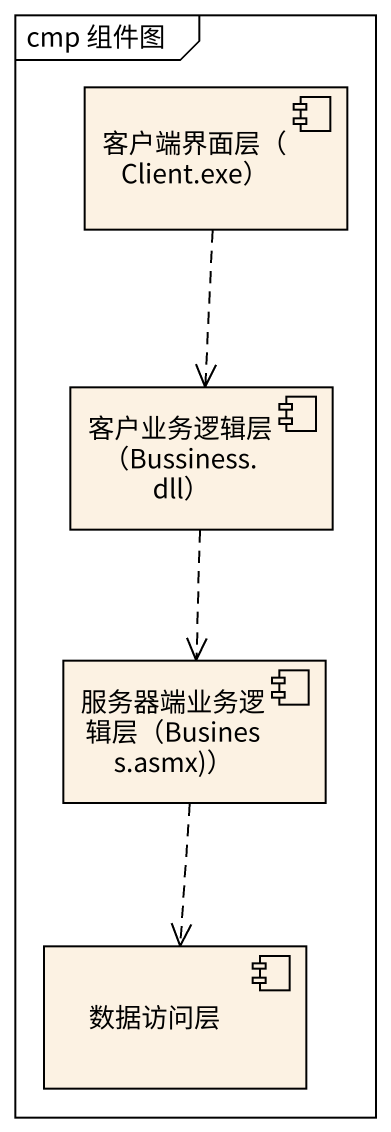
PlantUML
@startuml
mainframe cmp 组件图
component "客户端界面层（Client.exe）" as 客户端界面层_Client_exe
component "客户业务逻辑层（Bussiness.dll）" as 客户业务逻辑层_Bussiness_dll
component "服务器端业务逻辑层（Business.asmx)）" as 服务器端业务逻辑层_Business_asmx
component 数据访问层
客户端界面层_Client_exe ..> 客户业务逻辑层_Bussiness_dll
客户业务逻辑层_Bussiness_dll ..> 服务器端业务逻辑层_Business_asmx
服务器端业务逻辑层_Business_asmx ..> 数据访问层
@enduml
